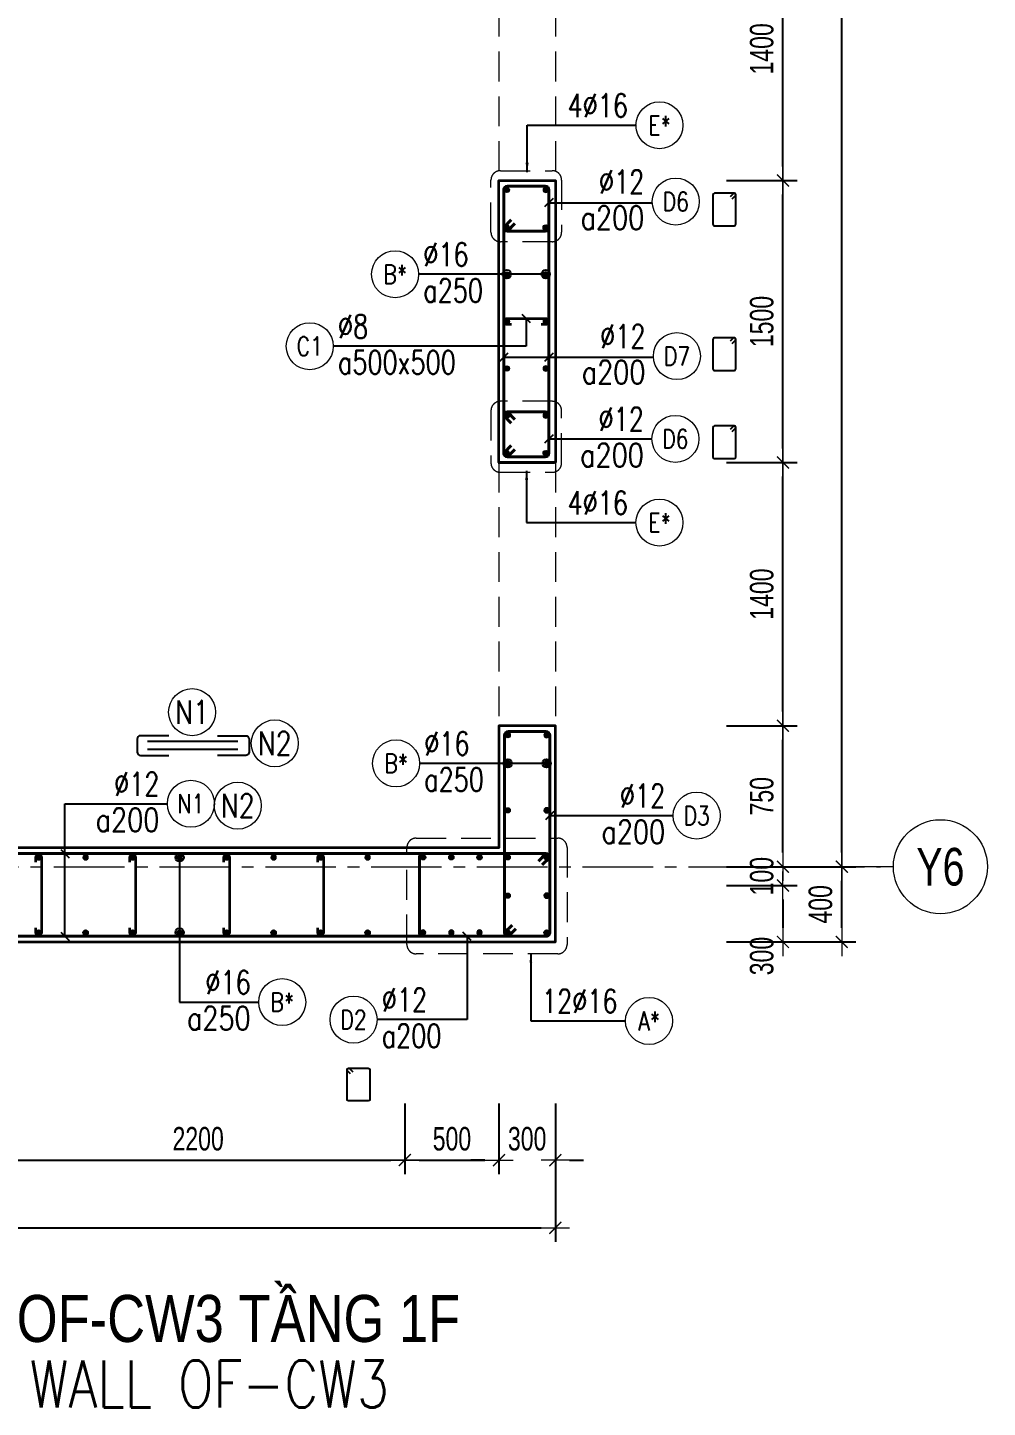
# Model space of a CAD drawing. Header units: millimetres. Extents: x 738475 to 1279438, y -34239 to 156422.
# Drawn here: x 1134461 to 1139567, y 133865 to 141203 of the extents above; entities that cross this region are included whole.
import ezdxf
from ezdxf.enums import TextEntityAlignment as Align

# ---------------------------------------------------------------- set-up
doc = ezdxf.new("R2010")
doc.units = ezdxf.units.MM
doc.header["$MEASUREMENT"] = 0
for name, pattern in [('HIDDEN', [9.525, 6.35, -3.175]), ('HIDDEN2', [4.7625, 3.175, -1.5875]), ('OF_Grid_1$0$CENTER2', [1.125, 0.75, -0.125, 0.125, -0.125])]:
    doc.linetypes.add(name, pattern=pattern)
doc.layers.get('0').update_dxf_attribs({"lineweight": 20})
doc.layers.get('Defpoints').update_dxf_attribs({"color": 151, "lineweight": 9})
doc.layers.add('Hidden', color=9, linetype='HIDDEN')
doc.layers.add('Ligature', color=1, linetype='Continuous')
for name, color, linetype, lineweight in [('KC-LEADER', 153, 'Continuous', 18), ('KC-THEP', 6, 'Continuous', 40), ('NDC_S_ANNO', 7, 'Continuous', 20), ('NDC_S_BEAM', 3, 'HIDDEN2', 20), ('NDC_S_DIM', 1, 'Continuous', 15), ('NDC_S_ENG TITLE', 3, 'Continuous', 20), ('NDC_S_HIDDEN', 8, 'HIDDEN2', 13), ('NDC_S_LEADER', 1, 'Continuous', 15), ('NDC_S_REBAR', 4, 'Continuous', 35), ('NDC_S_STIRRUP', 4, 'Continuous', 40), ('NDC_S_TEXT SYMBOL', 7, 'Continuous', 20), ('NDC_S_VN TEXT', 7, 'Continuous', 20), ('NDC_S_VN TITLE', 6, 'Continuous', 35), ('NDC_S_WALL', 6, 'Continuous', 35), ('OF_Grid_1$0$NDC_S_AXIS', 5, 'OF_Grid_1$0$CENTER2', 13), ('OF_Grid_1$0$NDC_S_SYMBOL', 1, 'Continuous', 15), ('OF_Grid_1$0$NDC_S_TEXT SYMBOL', 7, 'Continuous', 20)]:
    doc.layers.add(name, color=color, linetype=linetype, lineweight=lineweight)
doc.styles.add('NDC_ANNO', font='', dxfattribs={"width": 0.8})
doc.styles.add('NDC_ARIAL', font='arial.ttf', dxfattribs={"width": 0.85})
doc.styles.add('NDC_DIM', font='', dxfattribs={"width": 0.75})
doc.styles.add('NDC_EN TXT', font='romans.shx', dxfattribs={"width": 0.8})
doc.styles.add('NDC_VIE TXT', font='arial.ttf', dxfattribs={"width": 0.8})
doc.styles.add('OF_Grid_1$0$NDC_ANNO', font='', dxfattribs={"width": 0.8})
doc.styles.get('NDC_ANNO').set_extended_font_data('Dotum')
doc.styles.get('NDC_DIM').set_extended_font_data('Dotum')
doc.styles.get('OF_Grid_1$0$NDC_ANNO').set_extended_font_data('Dotum')
doc.dimstyles.new('NDC_1-50', dxfattribs={"dimscale": 50, "dimtxt": 2.5, "dimasz": 1, "dimexe": 1.5, "dimexo": 0, "dimgap": 0.8, "dimtad": 1, "dimdec": 0, "dimdsep": 46, "dimtxsty": 'NDC_ARIAL', "dimblk": 'DIMMARK', "dimcen": 49999.938995, "dimdle": 1.5, "dimclrd": 1, "dimclre": 1, "dimclrt": 3, "dimadec": 0, "dimazin": 0, "dimtfac": 1, "dimtdec": 0, "dimtix": 1, "dimtmove": 2, "dimatfit": 3, "dimfxl": 1, "dimarcsym": 0})
doc.dimstyles.new('NDC_dim_30', dxfattribs={"dimscale": 30, "dimtxt": 2.5, "dimasz": 1.5, "dimexe": 1.5, "dimexo": 2.5, "dimgap": 1, "dimtad": 1, "dimdec": 0, "dimzin": 0, "dimdsep": 46, "dimtxsty": 'NDC_DIM', "dimblk": 'DIMMARK', "dimcen": 0.09, "dimdle": 1.2, "dimclrd": 1, "dimclre": 1, "dimclrt": 3, "dimadec": 0, "dimazin": 0, "dimtfac": 1, "dimtdec": 0, "dimtix": 1, "dimtofl": 0, "dimtmove": 0, "dimatfit": 3, "dimfxl": 6, "dimfxlon": 1, "dimtolj": 1, "dimtzin": 0, "dimarcsym": 0})
doc.dimstyles.new('NDC_dim_50', dxfattribs={"dimscale": 50, "dimtxt": 2.5, "dimasz": 1.5, "dimexe": 1.5, "dimexo": 2.5, "dimgap": 1, "dimtad": 1, "dimdec": 0, "dimzin": 0, "dimdsep": 46, "dimtxsty": 'NDC_DIM', "dimblk": 'DIMMARK', "dimcen": 0.09, "dimdle": 1.2, "dimclrd": 1, "dimclre": 1, "dimclrt": 3, "dimadec": 0, "dimazin": 0, "dimtfac": 1, "dimtdec": 0, "dimtix": 1, "dimtofl": 0, "dimtmove": 0, "dimatfit": 3, "dimfxl": 6, "dimfxlon": 1, "dimtolj": 1, "dimtzin": 0, "dimarcsym": 0})

# ---------------------------------------------------------------- blocks, each defined once
blk = doc.blocks.new('THEP')
at = {"layer": 'KC-LEADER', "color": 6}
blk.add_circle((0, 0), 14, dxfattribs=at)
at = {"layer": 'KC-THEP'}
for p, q in [((-14, 0), (14, 0)), ((9.9, 9.9), (-9.9, -9.9)), ((-9.9, 9.9), (9.9, -9.9)), ((0, 14), (0, -14))]:
    blk.add_line(p, q, dxfattribs=at)
blk = doc.blocks.new('DIMMARK')
at = {"layer": 'NDC_S_DIM', "color": 1}
blk.add_line((-1.5, 0), (1, 0), dxfattribs=at)
at = {"layer": 'NDC_S_DIM', "color": 2, "const_width": 0.1}
blk.add_lwpolyline([(-0.424, -0.424), (0.424, 0.424)], dxfattribs=at)
blk = doc.blocks.new('*U10')
blk.add_circle((2.5, 0), 2.5)
at = {"layer": 'NDC_S_VN TEXT', "color": 3, "style": 'NDC_EN TXT'}
for tag, width, p in [('DK2', 0.75, (-0.85, 0.85)), ('KC2', 0.8, (-0.85, -2.97))]:
    blk.add_attdef(tag, text='', height=2.5, dxfattribs=dict(at, width=width)).set_placement(p, align=Align.RIGHT)
at = {"layer": 'NDC_S_VN TEXT', "color": 7, "style": 'NDC_EN TXT', "width": 0.8}
blk.add_attdef('SH3', text='', height=2, dxfattribs=at).set_placement((2.5, 0), align=Align.MIDDLE)
blk = doc.blocks.new('A$C7BC65A55')
at = {"layer": 'Ligature'}
for p, q in [((-15.2, 372, 0), (-15.2, 38.5, 0)), ((15.2, 372, 0), (15.2, 38.5, 0))]:
    blk.add_line(p, q, dxfattribs=at)
for points in [[(-36.2, 296.5), (-36.2, 400.9, -0.414214), (-24, 413.1), (24, 413.1, -0.414214), (36.2, 400.9), (36.2, 296.5)], [(-36.2, 116.5), (-36.2, 12.2, 0.414214), (-24, 0), (24, 0, 0.414214), (36.2, 12.2), (36.2, 116.5)]]:
    blk.add_lwpolyline(points, format="xyb", dxfattribs=at)
blk = doc.blocks.new('*U9')
blk.add_circle((2.5, 0), 2.5)
at = {"layer": 'NDC_S_VN TEXT', "color": 3, "style": 'NDC_EN TXT', "width": 0.75}
blk.add_attdef('DK2', text='', height=2.5, dxfattribs=at).set_placement((-0.85, 0.85), align=Align.RIGHT)
at = {"layer": 'NDC_S_VN TEXT', "color": 7, "style": 'NDC_EN TXT', "width": 0.8}
blk.add_attdef('SH3', text='', height=2, dxfattribs=at).set_placement((2.5, 0), align=Align.MIDDLE)
blk = doc.blocks.new('*U11')
blk.add_circle((-2.5, 0), 2.5)
at = {"layer": 'NDC_S_VN TEXT', "color": 3, "style": 'NDC_EN TXT', "width": 0.75}
for tag, p in [('DK1', (0.5, 0.85)), ('KC1', (0.5, -2.97))]:
    blk.add_attdef(tag, p, '', height=2.5, dxfattribs=at)
at = {"layer": 'NDC_S_VN TEXT', "color": 7, "style": 'NDC_EN TXT', "width": 0.8}
blk.add_attdef('SH2', text='', height=2, dxfattribs=at).set_placement((-2.5, 0), align=Align.MIDDLE)
blk = doc.blocks.new('*D1368')
at = {"layer": 'Defpoints', "color": 0, "transparency": 16777216}
for p in [(1134268.3, 136840.1), (1136468, 136788.4), (1136468, 135180.1)]:
    blk.add_point(p, dxfattribs=at)
at = {"layer": 'NDC_S_DIM', "color": 1, "lineweight": -2, "transparency": 16777216}
for p, q in [((1134268.3, 135480.1), (1134268.3, 135105.1)), ((1136468, 135480.1), (1136468, 135105.1)), ((1134343.3, 135180.1), (1136393, 135180.1))]:
    blk.add_line(p, q, dxfattribs=at)
at = {"layer": 'NDC_S_DIM', "color": 1, "lineweight": -2, "transparency": 16777216, "xscale": 75, "yscale": 75, "zscale": 75, "rotation": 180}
blk.add_blockref('DIMMARK', (1134268.3, 135180.1), dxfattribs=at)
at = {"layer": 'NDC_S_DIM', "color": 1, "lineweight": -2, "transparency": 16777216, "xscale": 75, "yscale": 75, "zscale": 75}
blk.add_blockref('DIMMARK', (1136468, 135180.1), dxfattribs=at)
at = {"layer": 'NDC_S_DIM', "color": 3, "transparency": 16777216, "insert": (1135368.2, 135292.7), "char_height": 125, "attachment_point": 5, "style": 'NDC_DIM'}
blk.add_mtext('\\A1;2200', dxfattribs=at)
blk = doc.blocks.new('*D1369')
at = {"layer": 'Defpoints', "color": 0, "transparency": 16777216}
for p in [(1136968.3, 136840.1), (1136468, 136788.4), (1136968.3, 135180.1)]:
    blk.add_point(p, dxfattribs=at)
at = {"layer": 'NDC_S_DIM', "color": 1, "lineweight": -2, "transparency": 16777216}
for p, q in [((1136468, 135480.1), (1136468, 135105.1)), ((1136968.3, 135480.1), (1136968.3, 135105.1)), ((1136543, 135180.1), (1136893.3, 135180.1))]:
    blk.add_line(p, q, dxfattribs=at)
at = {"layer": 'NDC_S_DIM', "color": 1, "lineweight": -2, "transparency": 16777216, "xscale": 75, "yscale": 75, "zscale": 75, "rotation": 180}
blk.add_blockref('DIMMARK', (1136468, 135180.1), dxfattribs=at)
at = {"layer": 'NDC_S_DIM', "color": 1, "lineweight": -2, "transparency": 16777216, "xscale": 75, "yscale": 75, "zscale": 75}
blk.add_blockref('DIMMARK', (1136968.3, 135180.1), dxfattribs=at)
at = {"layer": 'NDC_S_DIM', "color": 3, "transparency": 16777216, "insert": (1136718.2, 135292.7), "char_height": 125, "attachment_point": 5, "style": 'NDC_DIM'}
blk.add_mtext('\\A1;500', dxfattribs=at)
blk = doc.blocks.new('*D1370')
at = {"layer": 'Defpoints', "color": 0, "transparency": 16777216}
for p in [(1136968.3, 136840.1), (1137268.3, 136340.1), (1137268.3, 135180.1)]:
    blk.add_point(p, dxfattribs=at)
at = {"layer": 'NDC_S_DIM', "color": 1, "lineweight": -2, "transparency": 16777216}
for p, q in [((1136968.3, 135480.1), (1136968.3, 135105.1)), ((1137268.3, 135480.1), (1137268.3, 135105.1)), ((1136893.3, 135180.1), (1136818.3, 135180.1)), ((1137343.3, 135180.1), (1137418.3, 135180.1))]:
    blk.add_line(p, q, dxfattribs=at)
at = {"layer": 'NDC_S_DIM', "color": 1, "lineweight": -2, "transparency": 16777216, "xscale": 75, "yscale": 75, "zscale": 75}
blk.add_blockref('DIMMARK', (1136968.3, 135180.1), dxfattribs=at)
at = {"layer": 'NDC_S_DIM', "color": 1, "lineweight": -2, "transparency": 16777216, "xscale": 75, "yscale": 75, "zscale": 75, "rotation": 180}
blk.add_blockref('DIMMARK', (1137268.3, 135180.1), dxfattribs=at)
at = {"layer": 'NDC_S_DIM', "color": 3, "transparency": 16777216, "insert": (1137118.3, 135292.7), "char_height": 125, "attachment_point": 5, "style": 'NDC_DIM'}
blk.add_mtext('\\A1;300', dxfattribs=at)
blk = doc.blocks.new('*D1371')
at = {"layer": 'Defpoints', "color": 0, "transparency": 16777216}
for p in [(1130968.3, 136340.1), (1137268.3, 136340.1), (1137268.3, 134819.8)]:
    blk.add_point(p, dxfattribs=at)
at = {"layer": 'NDC_S_DIM', "color": 1, "lineweight": -2, "transparency": 16777216}
for p, q in [((1130968.3, 135119.8), (1130968.3, 134744.8)), ((1137268.3, 135119.8), (1137268.3, 134744.8)), ((1131043.3, 134819.8), (1137193.3, 134819.8))]:
    blk.add_line(p, q, dxfattribs=at)
at = {"layer": 'NDC_S_DIM', "color": 1, "lineweight": -2, "transparency": 16777216, "xscale": 75, "yscale": 75, "zscale": 75, "rotation": 180}
blk.add_blockref('DIMMARK', (1130968.3, 134819.8), dxfattribs=at)
at = {"layer": 'NDC_S_DIM', "color": 1, "lineweight": -2, "transparency": 16777216, "xscale": 75, "yscale": 75, "zscale": 75}
blk.add_blockref('DIMMARK', (1137268.3, 134819.8), dxfattribs=at)
at = {"layer": 'NDC_S_DIM', "color": 3, "transparency": 16777216, "insert": (1134118.3, 134932.4), "char_height": 125, "attachment_point": 5, "style": 'NDC_DIM'}
blk.add_mtext('\\A1;6300', dxfattribs=at)
blk = doc.blocks.new('*D1387')
at = {"layer": 'Defpoints', "color": 0, "ltscale": 200, "transparency": 16777216}
for p in [(1137268.3, 136740.1), (1137268.3, 136640.1), (1138479.1, 136640.1)]:
    blk.add_point(p, dxfattribs=at)
at = {"layer": 'NDC_S_DIM', "color": 1, "lineweight": -2, "ltscale": 200, "transparency": 16777216}
for p, q in [((1138479.1, 136815.1), (1138479.1, 136890.1)), ((1138179.1, 136740.1), (1138554.1, 136740.1)), ((1138179.1, 136640.1), (1138554.1, 136640.1)), ((1138479.1, 136565.1), (1138479.1, 136490.1))]:
    blk.add_line(p, q, dxfattribs=at)
at = {"layer": 'NDC_S_DIM', "color": 1, "lineweight": -2, "ltscale": 200, "transparency": 16777216, "xscale": 75, "yscale": 75, "zscale": 75}
for p, rotation in [((1138479.1, 136740.1), 270), ((1138479.1, 136640.1), 90)]:
    blk.add_blockref('DIMMARK', p, dxfattribs=dict(at, rotation=rotation))
at = {"layer": 'NDC_S_DIM', "color": 3, "ltscale": 200, "transparency": 16777216, "insert": (1138366.5, 136690.1), "char_height": 125, "attachment_point": 5, "rotation": 90, "style": 'NDC_DIM'}
blk.add_mtext('\\A1;100', dxfattribs=at)
blk = doc.blocks.new('*D1388')
at = {"layer": 'Defpoints', "color": 0, "ltscale": 200, "transparency": 16777216}
for p in [(1137268.3, 136640.1), (1137268.3, 136340.1), (1138479.1, 136340.1)]:
    blk.add_point(p, dxfattribs=at)
at = {"layer": 'NDC_S_DIM', "color": 1, "lineweight": -2, "ltscale": 200, "transparency": 16777216}
for p, q in [((1138179.1, 136640.1), (1138554.1, 136640.1)), ((1138479.1, 136565.1), (1138479.1, 136415.1)), ((1138179.1, 136340.1), (1138554.1, 136340.1))]:
    blk.add_line(p, q, dxfattribs=at)
at = {"layer": 'NDC_S_DIM', "color": 1, "lineweight": -2, "ltscale": 200, "transparency": 16777216, "xscale": 75, "yscale": 75, "zscale": 75}
for p, rotation in [((1138479.1, 136640.1), 90), ((1138479.1, 136340.1), 270)]:
    blk.add_blockref('DIMMARK', p, dxfattribs=dict(at, rotation=rotation))
at = {"layer": 'NDC_S_DIM', "color": 3, "ltscale": 200, "transparency": 16777216, "insert": (1138366.5, 136265.1), "char_height": 125, "attachment_point": 5, "rotation": 90, "style": 'NDC_DIM'}
blk.add_mtext('\\A1;300', dxfattribs=at)
blk = doc.blocks.new('*D1389')
at = {"layer": 'Defpoints', "color": 0, "ltscale": 200, "transparency": 16777216}
for p in [(1137268.3, 136740.3), (1138791.7, 136740.3), (1137268.3, 136340.1)]:
    blk.add_point(p, dxfattribs=at)
at = {"layer": 'NDC_S_DIM', "color": 1, "lineweight": -2, "ltscale": 200, "transparency": 16777216}
for p, q in [((1138491.7, 136740.3), (1138866.7, 136740.3)), ((1138791.7, 136415.1), (1138791.7, 136665.3)), ((1138491.7, 136340.1), (1138866.7, 136340.1))]:
    blk.add_line(p, q, dxfattribs=at)
at = {"layer": 'NDC_S_DIM', "color": 1, "lineweight": -2, "ltscale": 200, "transparency": 16777216, "xscale": 75, "yscale": 75, "zscale": 75}
for p, rotation in [((1138791.7, 136740.3), 90), ((1138791.7, 136340.1), 270)]:
    blk.add_blockref('DIMMARK', p, dxfattribs=dict(at, rotation=rotation))
at = {"layer": 'NDC_S_DIM', "color": 3, "ltscale": 200, "transparency": 16777216, "insert": (1138679.1, 136540.2), "char_height": 125, "attachment_point": 5, "rotation": 90, "style": 'NDC_DIM'}
blk.add_mtext('\\A1;400', dxfattribs=at)
blk = doc.blocks.new('*D1390')
at = {"layer": 'Defpoints', "color": 0, "ltscale": 200, "transparency": 16777216}
for p in [(1137268.3, 148340.1), (1138791.7, 148340.1), (1137268.3, 136740.3)]:
    blk.add_point(p, dxfattribs=at)
at = {"layer": 'NDC_S_DIM', "color": 1, "lineweight": -2, "ltscale": 200, "transparency": 16777216}
for p, q in [((1138491.7, 148340.1), (1138866.7, 148340.1)), ((1138791.7, 136815.3), (1138791.7, 148265.1)), ((1138491.7, 136740.3), (1138866.7, 136740.3))]:
    blk.add_line(p, q, dxfattribs=at)
at = {"layer": 'NDC_S_DIM', "color": 1, "lineweight": -2, "ltscale": 200, "transparency": 16777216, "xscale": 75, "yscale": 75, "zscale": 75}
for p, rotation in [((1138791.7, 148340.1), 90), ((1138791.7, 136740.3), 270)]:
    blk.add_blockref('DIMMARK', p, dxfattribs=dict(at, rotation=rotation))
at = {"layer": 'NDC_S_DIM', "color": 3, "ltscale": 200, "transparency": 16777216, "insert": (1138679.1, 142540.2), "char_height": 125, "attachment_point": 5, "rotation": 90, "style": 'NDC_DIM'}
blk.add_mtext('\\A1;11600', dxfattribs=at)
blk = doc.blocks.new('*U17')
at = {"layer": 'OF_Grid_1$0$NDC_S_SYMBOL'}
blk.add_line((-5, 0), (-9, 0), dxfattribs=at)
blk.add_circle((0, 0), 5, dxfattribs=at)
at = {"layer": 'OF_Grid_1$0$NDC_S_TEXT SYMBOL', "color": 7, "style": 'OF_Grid_1$0$NDC_ANNO', "width": 0.8}
blk.add_attdef('GRID', text='', height=4, rotation=90, dxfattribs=at).set_placement((0, 0), align=Align.MIDDLE)
blk = doc.blocks.new('*D1401')
at = {"layer": 'Defpoints', "color": 0, "ltscale": 200, "transparency": 16777216}
for p in [(1137268.3, 137490.1), (1138479.1, 137490.1), (1137268.3, 136740.1)]:
    blk.add_point(p, dxfattribs=at)
at = {"layer": 'NDC_S_DIM', "color": 1, "lineweight": -2, "ltscale": 200, "transparency": 16777216}
for p, q in [((1138179.1, 137490.1), (1138554.1, 137490.1)), ((1138479.1, 136815.1), (1138479.1, 137415.1)), ((1138179.1, 136740.1), (1138554.1, 136740.1))]:
    blk.add_line(p, q, dxfattribs=at)
at = {"layer": 'NDC_S_DIM', "color": 1, "lineweight": -2, "ltscale": 200, "transparency": 16777216, "xscale": 75, "yscale": 75, "zscale": 75}
for p, rotation in [((1138479.1, 137490.1), 90), ((1138479.1, 136740.1), 270)]:
    blk.add_blockref('DIMMARK', p, dxfattribs=dict(at, rotation=rotation))
at = {"layer": 'NDC_S_DIM', "color": 3, "ltscale": 200, "transparency": 16777216, "insert": (1138366.5, 137115.1), "char_height": 125, "attachment_point": 5, "rotation": 90, "style": 'NDC_DIM'}
blk.add_mtext('\\A1;750', dxfattribs=at)
blk = doc.blocks.new('*D1402')
at = {"layer": 'Defpoints', "color": 0, "ltscale": 200, "transparency": 16777216}
for p in [(1137263.5, 138890.1), (1138479.1, 138890.1), (1137268.3, 137490.1)]:
    blk.add_point(p, dxfattribs=at)
at = {"layer": 'NDC_S_DIM', "color": 1, "lineweight": -2, "ltscale": 200, "transparency": 16777216}
for p, q in [((1138179.1, 138890.1), (1138554.1, 138890.1)), ((1138479.1, 137565.1), (1138479.1, 138815.1)), ((1138179.1, 137490.1), (1138554.1, 137490.1))]:
    blk.add_line(p, q, dxfattribs=at)
at = {"layer": 'NDC_S_DIM', "color": 1, "lineweight": -2, "ltscale": 200, "transparency": 16777216, "xscale": 75, "yscale": 75, "zscale": 75}
for p, rotation in [((1138479.1, 138890.1), 90), ((1138479.1, 137490.1), 270)]:
    blk.add_blockref('DIMMARK', p, dxfattribs=dict(at, rotation=rotation))
at = {"layer": 'NDC_S_DIM', "color": 3, "ltscale": 200, "transparency": 16777216, "insert": (1138366.5, 138190.1), "char_height": 125, "attachment_point": 5, "rotation": 90, "style": 'NDC_DIM'}
blk.add_mtext('\\A1;1400', dxfattribs=at)
blk = doc.blocks.new('*D1403')
at = {"layer": 'Defpoints', "color": 0, "ltscale": 200, "transparency": 16777216}
for p in [(1137263.5, 140390.1), (1138479.1, 140390.1), (1137263.5, 138890.1)]:
    blk.add_point(p, dxfattribs=at)
at = {"layer": 'NDC_S_DIM', "color": 1, "lineweight": -2, "ltscale": 200, "transparency": 16777216}
for p, q in [((1138179.1, 140390.1), (1138554.1, 140390.1)), ((1138479.1, 138965.1), (1138479.1, 140315.1)), ((1138179.1, 138890.1), (1138554.1, 138890.1))]:
    blk.add_line(p, q, dxfattribs=at)
at = {"layer": 'NDC_S_DIM', "color": 1, "lineweight": -2, "ltscale": 200, "transparency": 16777216, "xscale": 75, "yscale": 75, "zscale": 75}
for p, rotation in [((1138479.1, 140390.1), 90), ((1138479.1, 138890.1), 270)]:
    blk.add_blockref('DIMMARK', p, dxfattribs=dict(at, rotation=rotation))
at = {"layer": 'NDC_S_DIM', "color": 3, "ltscale": 200, "transparency": 16777216, "insert": (1138366.5, 139640.1), "char_height": 125, "attachment_point": 5, "rotation": 90, "style": 'NDC_DIM'}
blk.add_mtext('\\A1;1500', dxfattribs=at)
blk = doc.blocks.new('*D1404')
at = {"layer": 'Defpoints', "color": 0, "ltscale": 200, "transparency": 16777216}
for p in [(1137214.6, 141790.1), (1138479.1, 141790.1), (1137263.5, 140390.1)]:
    blk.add_point(p, dxfattribs=at)
at = {"layer": 'NDC_S_DIM', "color": 1, "lineweight": -2, "ltscale": 200, "transparency": 16777216}
for p, q in [((1138179.1, 141790.1), (1138554.1, 141790.1)), ((1138479.1, 140465.1), (1138479.1, 141715.1)), ((1138179.1, 140390.1), (1138554.1, 140390.1))]:
    blk.add_line(p, q, dxfattribs=at)
at = {"layer": 'NDC_S_DIM', "color": 1, "lineweight": -2, "ltscale": 200, "transparency": 16777216, "xscale": 75, "yscale": 75, "zscale": 75}
for p, rotation in [((1138479.1, 141790.1), 90), ((1138479.1, 140390.1), 270)]:
    blk.add_blockref('DIMMARK', p, dxfattribs=dict(at, rotation=rotation))
at = {"layer": 'NDC_S_DIM', "color": 3, "ltscale": 200, "transparency": 16777216, "insert": (1138366.5, 141090.1), "char_height": 125, "attachment_point": 5, "rotation": 90, "style": 'NDC_DIM'}
blk.add_mtext('\\A1;1400', dxfattribs=at)
blk = doc.blocks.new('Drawing name_symbol')
at = {"layer": 'NDC_S_ENG TITLE', "style": 'NDC_EN TXT', "width": 0.8}
blk.add_attdef('SECTDET1', text='', height=5, dxfattribs=at).set_placement((0, 1.01), align=Align.CENTER)
at = {"layer": 'NDC_S_TEXT SYMBOL', "lineweight": 25, "style": 'NDC_ANNO', "width": 0.8}
blk.add_attdef('SSCALE', text='', height=2.5, dxfattribs=at).set_placement((0, -4), align=Align.CENTER)
at = {"layer": 'NDC_S_VN TITLE', "style": 'NDC_VIE TXT', "width": 0.8}
blk.add_attdef('SECTDET2', text='', height=5, dxfattribs=at).set_placement((0, 7.97), align=Align.CENTER)

msp = doc.modelspace()

# ---------------------------------------------------------------- linework, layer by layer
for centre in [(1135335.977, 137562.277), (1135776.078, 137396.52), (1135579.248, 137065.006)]:
    msp.add_circle(centre, 125)
at = {"layer": 'Ligature'}
for points in [[(1138209.518, 140292.275), (1138225.483, 140308.241, 0.66817864), (1138219.71, 140322.179), (1138115.081, 140322.179, 0.41421356), (1138106.916, 140314.014), (1138106.916, 140156.907, 0.41421356), (1138115.081, 140148.742), (1138219.71, 140148.742, 0.41421356), (1138227.875, 140156.907), (1138227.875, 140314.014, 0.66817864), (1138213.937, 140319.788), (1138197.971, 140303.822)], [(1138209.489, 139523.126), (1138225.455, 139539.092, 0.66817864), (1138219.682, 139553.03), (1138115.053, 139553.03, 0.41421356), (1138106.888, 139544.866), (1138106.888, 139387.758, 0.41421356), (1138115.053, 139379.593), (1138219.682, 139379.593, 0.41421356), (1138227.847, 139387.758), (1138227.847, 139544.866, 0.66817864), (1138213.909, 139550.639), (1138197.943, 139534.673)], [(1138209.489, 139054.55), (1138225.455, 139070.516, 0.66817864), (1138219.682, 139084.454), (1138115.053, 139084.454, 0.41421356), (1138106.888, 139076.29), (1138106.888, 138919.182, 0.41421356), (1138115.053, 138911.017), (1138219.682, 138911.017, 0.41421356), (1138227.847, 138919.182), (1138227.847, 139076.29, 0.66817864), (1138213.909, 139082.063), (1138197.943, 139066.097)], [(1136178.686, 135638.213), (1136162.72, 135654.179, -0.66817864), (1136168.493, 135668.117), (1136273.122, 135668.117, -0.41421356), (1136281.287, 135659.952), (1136281.287, 135502.844, -0.41421356), (1136273.122, 135494.68), (1136168.493, 135494.68, -0.41421356), (1136160.328, 135502.844), (1136160.329, 135659.952, -0.66817864), (1136174.267, 135665.725), (1136190.233, 135649.759)]]:
    msp.add_lwpolyline(points, format="xyb", dxfattribs=at)
at = {"layer": 'NDC_S_BEAM', "ltscale": 50}
for p, q in [((1136968.344, 141790.066), (1136968.344, 140390.066)), ((1137268.344, 141790.066), (1137268.344, 140390.066)), ((1136968.344, 138890.066), (1136968.344, 137490.066)), ((1137268.344, 138890.066), (1137268.344, 137490.066))]:
    msp.add_line(p, q, dxfattribs=at)
at = {"layer": 'NDC_S_HIDDEN', "ltscale": 50}
for points in [[(1136975.848, 140442.126), (1137251.691, 140442.126, -0.41421356), (1137301.691, 140392.126), (1137301.691, 140114.577, -0.41421356), (1137251.691, 140064.577), (1136975.848, 140064.577, -0.41421356), (1136925.848, 140114.577), (1136925.848, 140392.126, -0.41421356)], [(1136975.848, 138838.007), (1137251.691, 138838.007, 0.41421356), (1137301.691, 138888.007), (1137301.691, 139165.556, 0.41421356), (1137251.691, 139215.556), (1136975.848, 139215.556, 0.41421356), (1136925.848, 139165.556), (1136925.848, 138888.007, 0.41421356)], [(1137280.714, 136276.666), (1136528.503, 136276.666, -0.41421356), (1136478.503, 136326.666), (1136478.503, 136842.472, -0.41421356), (1136528.503, 136892.472), (1137280.714, 136892.472, -0.41421356), (1137330.714, 136842.472), (1137330.714, 136326.666, -0.41421356)]]:
    msp.add_lwpolyline(points, format="xyb", close=True, dxfattribs=at)
at = {"layer": 'NDC_S_REBAR'}
for points in [[(1137191.997, 139625.067), (1137216.997, 139625.067, 1), (1137216.997, 139655.067), (1137009.973, 139655.067, 1), (1137009.973, 139625.067), (1137034.973, 139625.067)], [(1134504.547, 136765.066), (1134504.547, 136790.066, -1), (1134534.547, 136790.066), (1134534.547, 136390.066, -1), (1134504.547, 136390.066), (1134504.547, 136415.066)], [(1135004.547, 136765.066), (1135004.547, 136790.066, -1), (1135034.547, 136790.066), (1135034.547, 136390.066, -1), (1135004.547, 136390.066), (1135004.547, 136415.066)], [(1135504.547, 136765.066), (1135504.547, 136790.066, -1), (1135534.547, 136790.066), (1135534.547, 136390.066, -1), (1135504.547, 136390.066), (1135504.547, 136415.066)], [(1136004.547, 136765.066), (1136004.547, 136790.066, -1), (1136034.547, 136790.066), (1136034.547, 136390.066, -1), (1136004.547, 136390.066), (1136004.547, 136415.066)]]:
    msp.add_lwpolyline(points, format="xyb", dxfattribs=at)
at = {"layer": 'NDC_S_STIRRUP'}
for points in [[(1137033.485, 138980.067), (1136993.485, 138940.067, 0.41421356), (1137013.485, 138920.067), (1137213.485, 138920.067, 0.41421356), (1137233.485, 138940.067), (1137233.485, 140340.066, 0.41421356), (1137213.485, 140360.066), (1137013.485, 140360.066, 0.41421356), (1136993.485, 140340.066), (1136993.485, 138940.067, 0.41421356), (1137013.485, 138920.067), (1137053.485, 138960.067)], [(1137033.485, 140180.603), (1136993.485, 140140.603, 0.41421356), (1137013.485, 140120.603), (1137213.485, 140120.603, 0.41421356), (1137233.485, 140140.603), (1137233.485, 140340.066, 0.41421356), (1137213.485, 140360.066), (1137013.485, 140360.066, 0.41421356), (1136993.485, 140340.066), (1136993.485, 140140.603, 0.41421356), (1137013.485, 140120.603), (1137053.485, 140160.603)], [(1137033.485, 139099.53), (1136993.485, 139139.53, -0.41421356), (1137013.485, 139159.53), (1137213.485, 139159.53, -0.41421356), (1137233.485, 139139.53), (1137233.485, 138940.067, -0.41421356), (1137213.485, 138920.067), (1137013.485, 138920.067, -0.41421356), (1136993.485, 138940.067), (1136993.485, 139139.53, -0.41421356), (1137013.485, 139159.53), (1137053.485, 139119.53)], [(1137038.344, 136430.066), (1136998.344, 136390.066, 0.41421356), (1137018.344, 136370.066), (1137218.344, 136370.066, 0.41421356), (1137238.344, 136390.066), (1137238.344, 137440.066, 0.41421356), (1137218.344, 137460.066), (1137018.344, 137460.066, 0.41421356), (1136998.344, 137440.066), (1136998.344, 136390.066, 0.41421356), (1137018.344, 136370.066), (1137058.344, 136410.066)], [(1137178.344, 136770.066), (1137218.344, 136810.066, -0.41421356), (1137238.344, 136790.066), (1137238.344, 136390.066, -0.41421356), (1137218.344, 136370.066), (1131018.344, 136370.066, -0.41421356), (1130998.344, 136390.066), (1130998.344, 136790.066, -0.41421356), (1131018.344, 136810.066), (1137218.344, 136810.066, -0.41421356), (1137238.344, 136790.066), (1137198.344, 136750.066)], [(1137178.344, 136770.066), (1137218.344, 136810.066, -0.41421356), (1137238.344, 136790.066), (1137238.344, 136390.066, -0.41421356), (1137218.344, 136370.066), (1136564.832, 136370.066, -0.41421356), (1136544.832, 136390.066), (1136544.832, 136790.066, -0.41421356), (1136564.832, 136810.066), (1137218.344, 136810.066, -0.41421356), (1137238.344, 136790.066), (1137198.344, 136750.066)]]:
    msp.add_lwpolyline(points, format="xyb", dxfattribs=at)
at = {"layer": 'NDC_S_WALL'}
msp.add_line((1136963.485, 138890.067), (1137263.485, 138890.067), dxfattribs=at)
for points in [[(1130968.344, 147590.098), (1131268.344, 147590.098), (1131268.344, 148240.098), (1133968.344, 148240.098), (1133968.344, 136840.098), (1131268.344, 136840.098), (1131268.344, 137490.098), (1130968.344, 137490.098), (1130968.344, 136340.098), (1137268.344, 136340.098), (1137268.344, 137490.098), (1136968.344, 137490.098), (1136968.344, 136840.098), (1134268.344, 136840.098), (1134268.344, 148240.098), (1136968.344, 148240.098), (1136968.344, 147590.098), (1137268.344, 147590.098), (1137268.344, 148740.098), (1130968.344, 148740.098), (1130968.344, 147590.098)], [(1137268.344, 138890.098), (1136968.344, 138890.098), (1136968.344, 140390.098), (1137268.344, 140390.098), (1137268.344, 138890.098)]]:
    msp.add_lwpolyline(points, dxfattribs=at)
at = {"layer": 'OF_Grid_1$0$NDC_S_AXIS', "ltscale": 500}
msp.add_line((1128975.861, 136740.066), (1138997.249, 136740.066), dxfattribs=at)

# ---------------------------------------------------------------- block references
at = {"layer": 'Hidden', "xscale": 1.44, "yscale": 1.44, "zscale": 1.44, "rotation": 270}
msp.add_blockref('A$C7BC65A55', (1135043.866, 137384.751, 0.03), dxfattribs=at)
at = {"layer": 'KC-THEP'}
for p, rotation in [((1137009.973, 140340.066), 189.6685644363809), ((1137216.997, 140140.066), 9.668564436380926), ((1137009.973, 139890.067), 189.6685644363809), ((1137009.973, 139640.067), 189.6685644363809), ((1137009.973, 139390.067), 189.6685644363809), ((1137009.973, 139140.067), 189.6685644363809), ((1137216.997, 138940.067), 9.668564436380946), ((1137014.832, 137440.066), 189.6685644363809), ((1137014.832, 137290.066), 189.6685644363809), ((1137014.832, 137040.066), 189.6685644363809), ((1136564.832, 136790.066), 189.6685644363809), ((1136714.832, 136790.066), 189.6685644363809), ((1136864.832, 136790.066), 189.6685644363809), ((1137014.832, 136790.066), 189.6685644363809), ((1137014.832, 136586.418), 189.6685644363809), ((1134519.547, 136390.066), 9.66856443638095), ((1134769.547, 136390.066), 9.66856443638095), ((1135019.547, 136390.066), 9.66856443638095), ((1135269.547, 136390.066), 9.66856443638095), ((1135519.547, 136390.066), 9.66856443638095), ((1135769.547, 136390.066), 9.66856443638095), ((1136019.547, 136390.066), 9.66856443638095), ((1136269.547, 136390.066), 9.66856443638095), ((1137221.856, 136390.066), 9.668564436380946)]:
    msp.add_blockref('THEP', p, dxfattribs=dict(at, rotation=rotation))
at = {"layer": 'KC-THEP', "xscale": -1}
for p, rotation in [((1137216.997, 140340.066), 170.331435563619), ((1137009.973, 140140.066), 350.3314355636191), ((1137216.997, 139890.067), 170.331435563619), ((1137216.997, 139640.067), 170.331435563619), ((1137216.997, 139390.067), 170.331435563619), ((1137216.997, 139140.067), 170.331435563619), ((1137009.973, 138940.067), 350.3314355636191), ((1137221.856, 137440.066), 170.331435563619), ((1137221.856, 137290.066), 170.331435563619), ((1137221.856, 137040.066), 170.331435563619), ((1134519.547, 136790.066), 170.331435563619), ((1134769.547, 136790.066), 170.331435563619), ((1135019.547, 136790.066), 170.331435563619), ((1135269.547, 136790.066), 170.331435563619), ((1135519.547, 136790.066), 170.331435563619), ((1135769.547, 136790.066), 170.331435563619), ((1136019.547, 136790.066), 170.331435563619), ((1136269.547, 136790.066), 170.331435563619), ((1137221.856, 136790.066), 170.331435563619), ((1137221.856, 136586.418), 170.331435563619), ((1136564.832, 136390.066), 350.3314355636191), ((1136714.832, 136390.066), 350.3314355636191), ((1136864.832, 136390.066), 350.3314355636191), ((1137014.832, 136390.066), 350.3314355636191)]:
    msp.add_blockref('THEP', p, dxfattribs=dict(at, rotation=rotation))
at = {"layer": 'NDC_S_ANNO'}
ref = msp.add_blockref('Drawing name_symbol', (1134271.054, 133813.976), dxfattribs=dict(at, xscale=50, yscale=50, zscale=50))
ref.add_attrib('SECTDET1', 'DETAIL OF CORE WALL OF-CW3', dxfattribs={"layer": 'NDC_S_ENG TITLE', "height": 250, "style": 'NDC_EN TXT', "width": 0.8}).set_placement((1134271.054, 133864.54), align=Align.CENTER)
ref.add_attrib('SECTDET2', 'CHI TIẾT LÕI VÁCH OF-CW3 TẦNG 1F', dxfattribs={"layer": 'NDC_S_VN TITLE', "height": 250, "style": 'NDC_VIE TXT', "width": 0.8}).set_placement((1134271.054, 134212.509), align=Align.CENTER)
at = {"layer": 'NDC_S_VN TEXT', "xscale": 50, "yscale": 50, "zscale": 50}
for name, p, values in [('*U9', (1137697.337, 140683.607), {'SH3': 'E*', 'DK2': '4%%C16'}), ('*U10', (1137783.666, 140277.926), {'SH3': 'D6', 'DK2': '%%c12', 'KC2': 'a200'}), ('*U11', (1136541.026, 139891.306), {'SH2': 'B*', 'DK1': '%%C16', 'KC1': 'a250'}), ('*U11', (1136087.041, 139508.792), {'SH2': 'C1', 'DK1': '%%c8', 'KC1': 'a500x500'}), ('*U10', (1137790.16, 139456.21), {'SH3': 'D7', 'DK2': '%%c12', 'KC2': 'a200'}), ('*U10', (1137781.722, 139015.551), {'SH3': 'D6', 'DK2': '%%c12', 'KC2': 'a200'}), ('*U9', (1137697.337, 138570.537), {'SH3': 'E*', 'DK2': '4%%C16'}), ('*U11', (1136545.885, 137290.066), {'SH2': 'B*', 'DK1': '%%C16', 'KC1': 'a250'}), ('*U10', (1135204.526, 137075.344), {'SH3': 'N1', 'DK2': '%%C12', 'KC2': 'a200'}), ('*U10', (1137895.097, 137012.048), {'SH3': 'D3', 'DK2': '%%C12', 'KC2': 'a200'}), ('*U10', (1135690.159, 136020.354), {'SH3': 'B*', 'DK2': '%%C16', 'KC2': 'a250'}), ('*U11', (1136319.955, 135926.856), {'SH2': 'D2', 'DK1': '%%C12', 'KC1': 'a200'}), ('*U9', (1137641.56, 135919.761), {'SH3': 'A*', 'DK2': '12%%C16'})]:
    msp.add_blockref(name, p, dxfattribs=at).add_auto_attribs(values)
at = {"layer": 'OF_Grid_1$0$NDC_S_AXIS'}
ref = msp.add_blockref('*U17', (1139316.689, 136740.32), dxfattribs=dict(at, xscale=50, yscale=50, zscale=50))
ref.add_attrib('GRID', 'Y6', dxfattribs={"layer": 'OF_Grid_1$0$NDC_S_TEXT SYMBOL', "color": 7, "height": 200, "style": 'OF_Grid_1$0$NDC_ANNO', "width": 0.8}).set_placement((1139316.689, 136740.32), align=Align.MIDDLE)

# ---------------------------------------------------------------- texts
at = {"layer": 'NDC_S_VN TEXT', "color": 7, "style": 'NDC_EN TXT', "width": 0.8}
for tag, p in [('N1', (1135335.977, 137562.277)), ('N2', (1135776.078, 137396.52)), ('N2', (1135579.248, 137065.006))]:
    msp.add_attdef(tag, text='3', height=125, dxfattribs=at).set_placement(p, align=Align.MIDDLE)

# ---------------------------------------------------------------- dimensions: what is measured, and where the dimension line sits
at = {"layer": 'NDC_S_DIM', "ltscale": 200}
for base, p1, p2, picture, middle in [((1138791.689, 148340.066), (1137268.344, 136740.32), (1137268.344, 148340.066), '*D1390', (1138679.104, 142540.193)), ((1138479.093, 141790.066), (1137263.485, 140390.066), (1137214.649, 141790.066), '*D1404', (1138366.508, 141090.066)), ((1138479.093, 140390.066), (1137263.485, 138890.067), (1137263.485, 140390.066), '*D1403', (1138366.508, 139640.067)), ((1138479.093, 138890.067), (1137268.344, 137490.066), (1137263.485, 138890.067), '*D1402', (1138366.508, 138190.066)), ((1138479.093, 137490.066), (1137268.344, 136740.066), (1137268.344, 137490.066), '*D1401', (1138366.508, 137115.066)), ((1138479.093, 136640.066), (1137268.344, 136740.066), (1137268.344, 136640.066), '*D1387', (1138366.508, 136690.066))]:
    dim = msp.add_linear_dim(base=base, p1=p1, p2=p2, angle=90, dimstyle='NDC_dim_50', override={"dimtmove": 1}, dxfattribs=at)
    dim.commit()
    dim.dimension.update_dxf_attribs({"geometry": picture, "text_midpoint": middle})
at = {"layer": 'NDC_S_DIM'}
for base, p1, p2, picture, middle in [((1136468.01, 135180.108), (1134268.344, 136840.066), (1136468.01, 136788.418), '*D1368', (1135368.177, 135292.693)), ((1136968.344, 135180.108), (1136468.01, 136788.418), (1136968.344, 136840.066), '*D1369', (1136718.177, 135292.693)), ((1137268.344, 135180.108), (1136968.344, 136840.066), (1137268.344, 136340.066), '*D1370', (1137118.344, 135292.693))]:
    dim = msp.add_linear_dim(base=base, p1=p1, p2=p2, dimstyle='NDC_dim_50', override={"dimtmove": 1}, dxfattribs=at)
    dim.commit()
    dim.dimension.update_dxf_attribs({"geometry": picture, "text_midpoint": middle})
at = {"layer": 'NDC_S_DIM', "ltscale": 200}
dim = msp.add_linear_dim(base=(1138791.689, 136740.32), p1=(1137268.344, 136340.066), p2=(1137268.344, 136740.32), angle=90, dimstyle='NDC_dim_50', dxfattribs=at)
dim.commit()
dim.dimension.update_dxf_attribs({"geometry": '*D1389', "text_midpoint": (1138679.104, 136540.193)})
dim = msp.add_linear_dim(base=(1138479.093, 136340.066), p1=(1137268.344, 136640.066), p2=(1137268.344, 136340.066), angle=90, dimstyle='NDC_dim_50', override={"dimtmove": 1}, dxfattribs=at)
dim.commit()
dim.dimension.update_dxf_attribs({"geometry": '*D1388', "text_midpoint": (1138479.093, 136265.066), "dimtype": 160})
at = {"layer": 'NDC_S_DIM'}
dim = msp.add_linear_dim(base=(1137268.344, 134819.794), p1=(1130968.344, 136340.066), p2=(1137268.344, 136340.066), dimstyle='NDC_dim_50', dxfattribs=at)
dim.commit()
dim.dimension.update_dxf_attribs({"geometry": '*D1371', "text_midpoint": (1134118.344, 134932.379)})

# ---------------------------------------------------------------- leaders
at = {"layer": 'NDC_S_LEADER'}
for points, dimstyle, override in [([(1137118.027, 140434.747), (1137118.027, 140683.607), (1137699.607, 140683.607)], 'NDC_1-50', {"dimgap": 0.8, "dimtad": 0}), ([(1137233.485, 140271.622), (1137783.825, 140271.622)], 'NDC_dim_30', {"dimtad": 0, "dimldrblk": 'Oblique'}), ([(1137217.291, 139891.794), (1136541.026, 139891.306)], 'NDC_dim_30', {"dimtad": 0, "dimldrblk": 'Origin'}), ([(1137009.726, 139891.517), (1136541.026, 139891.306)], 'NDC_dim_30', {"dimtad": 0, "dimldrblk": 'Origin'}), ([(1137113.485, 139655.067), (1137113.485, 139509.078), (1136087.041, 139508.823)], 'NDC_dim_30', {"dimtad": 0, "dimldrblk": 'Oblique'}), ([(1136993.485, 139449.906), (1137790.319, 139449.906)], 'NDC_dim_30', {"dimtad": 0, "dimldrblk": 'Oblique'}), ([(1137233.485, 139449.906), (1137790.319, 139449.906)], 'NDC_dim_30', {"dimtad": 0, "dimldrblk": 'Oblique'}), ([(1137233.457, 139015.551), (1137783.796, 139015.551)], 'NDC_dim_30', {"dimtad": 0, "dimldrblk": 'Oblique'}), ([(1137115.596, 138846.588), (1137115.596, 138570.537), (1137697.175, 138570.537)], 'NDC_1-50', {"dimgap": 0.8, "dimtad": 0}), ([(1137221.856, 137290.066), (1136545.885, 137290.066)], 'NDC_dim_30', {"dimtad": 0, "dimldrblk": 'Origin'}), ([(1137014.832, 137290.066), (1136545.885, 137290.066)], 'NDC_dim_30', {"dimtad": 0, "dimldrblk": 'Origin'}), ([(1134659.787, 136370.066), (1134659.787, 137075.163), (1135204.526, 137075.163)], 'NDC_dim_30', {"dimtad": 0, "dimldrblk": 'Oblique'}), ([(1134659.787, 136810.066), (1134659.787, 137075.163), (1135204.526, 137075.163)], 'NDC_dim_30', {"dimtad": 0, "dimldrblk": 'Oblique'}), ([(1137238.344, 137012.048), (1137895.097, 137012.048)], 'NDC_dim_30', {"dimtad": 0, "dimldrblk": 'Oblique'}), ([(1135269.547, 136790.066), (1135269.547, 136020.173), (1135690.158, 136020.173)], 'NDC_dim_30', {"dimgap": 1, "dimtad": 0, "dimldrblk": 'Origin'}), ([(1135269.547, 136390.066), (1135269.547, 136020.173), (1135690.158, 136020.173)], 'NDC_dim_30', {"dimgap": 1, "dimtad": 0, "dimldrblk": 'Origin'}), ([(1136798.417, 136370.066), (1136798.417, 135926.856), (1136319.955, 135926.856)], 'NDC_dim_30', {"dimtad": 0, "dimldrblk": 'Oblique'}), ([(1137137.833, 136276.666), (1137137.833, 135919.761), (1137641.56, 135919.761)], 'NDC_dim_30', {"dimtad": 0})]:
    msp.add_leader(points, dimstyle=dimstyle, override=override, dxfattribs=at)

doc.saveas('drawing.dxf')
